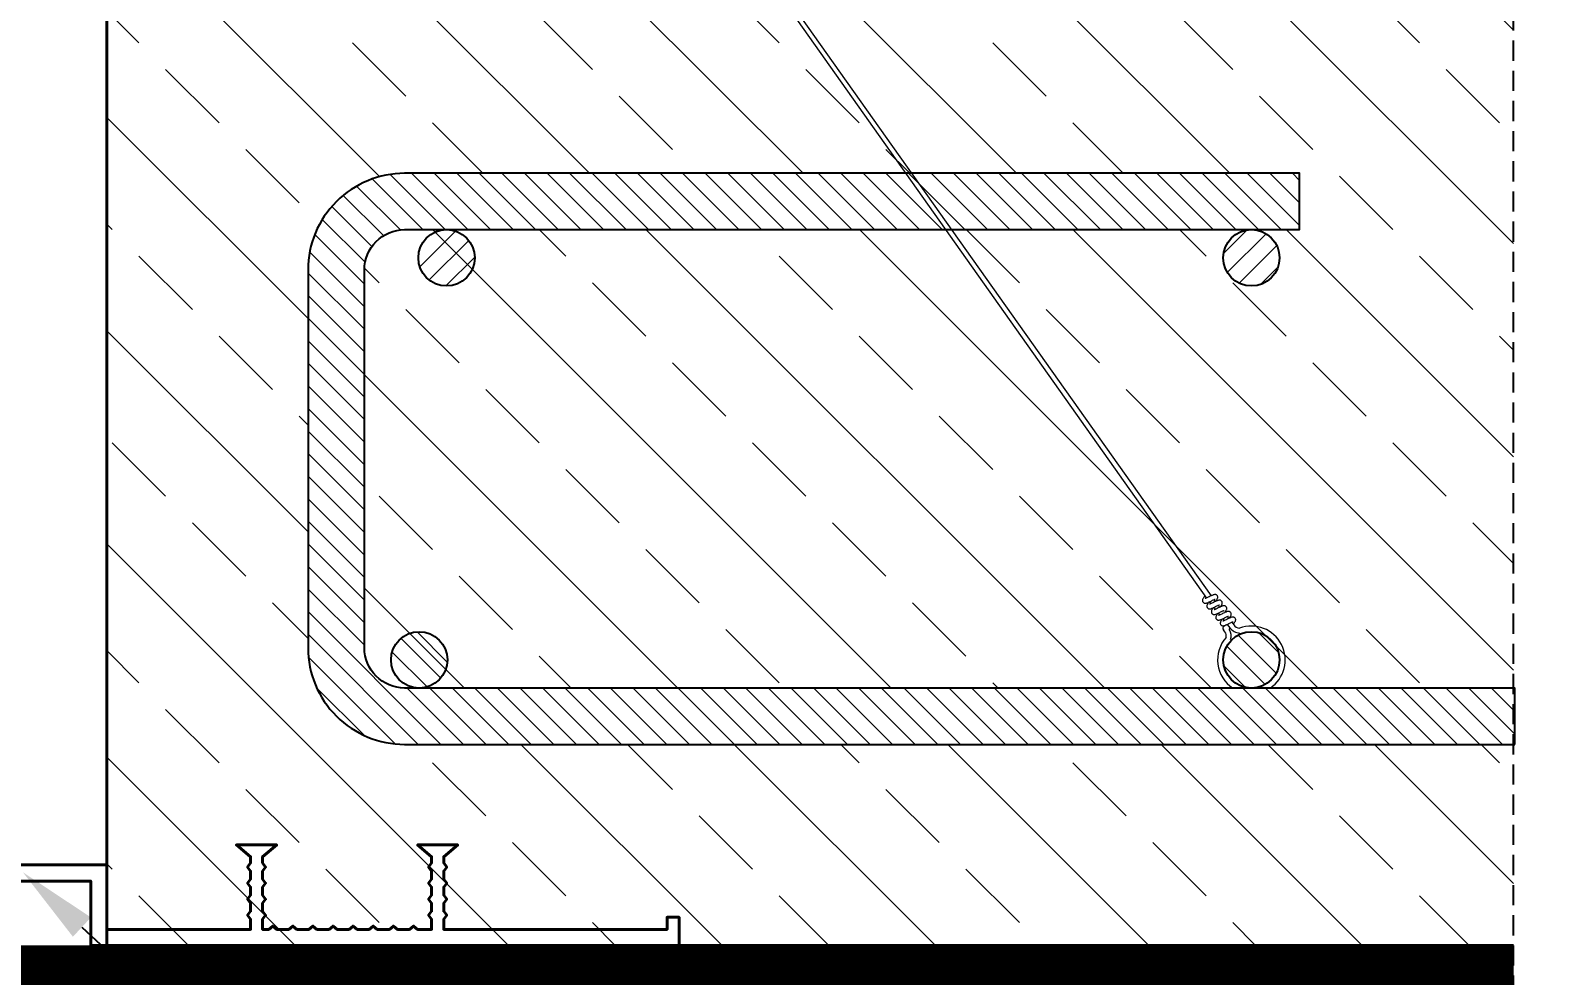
# Model space of a CAD drawing. Header units: millimetres. Extents: x 647 to 146539, y -131215 to 59.
# Drawn here: x 110264.3 to 110642.3, y -12095.3 to -11860.2 of the extents above; entities that cross this region are included whole.
import ezdxf
from ezdxf import colors
from ezdxf.entities.mleader import LeaderData, LeaderLine
from ezdxf.math import Vec2, Vec3

# ---------------------------------------------------------------- set-up
doc = ezdxf.new("R2010")
doc.units = ezdxf.units.MM
doc.linetypes.add('DASHED', pattern=[0.75, 0.5, -0.25])
doc.layers.get('Defpoints').update_dxf_attribs({"color": 2, "lineweight": 50})
for name, color, linetype, lineweight in [('G-Cienka', 4, 'Continuous', 9), ('G-Elementy konstrukcyjne', 1, 'Continuous', 40), ('G-Kreskowanie', 9, 'Continuous', 5), ('G-Przerywana', 8, 'DASHED', 15), ('G-Wymiary', 4, 'Continuous', 9)]:
    doc.layers.add(name, color=color, linetype=linetype, lineweight=lineweight)
doc.layers.add('G-Prety', color=1, linetype='Continuous')
doc.styles.add('Arial-GG', font='arial.ttf')
doc.dimstyles.new('W-1 do 5-GG mm', dxfattribs={"dimscale": 5, "dimtxt": 2, "dimasz": 1.8, "dimexe": 1.5, "dimexo": 0, "dimgap": 0.6, "dimtad": 1, "dimdec": 1, "dimrnd": 1, "dimtxsty": 'Arial-GG', "dimblk": 'OBLIQUE', "dimcen": 0, "dimdle": 1, "dimclrd": 4, "dimclre": 4, "dimclrt": 7, "dimadec": 1, "dimazin": 0, "dimtfac": 1, "dimtdec": 1, "dimtix": 1, "dimtmove": 0, "dimatfit": 2, "dimfxl": 1.5, "dimfxlon": 1, "dimlwd": -1, "dimlwe": -1, "dimarcsym": 0})
pattern_1 = [(45, (113655.9255, -12519.3586), (2.80633, -2.80633), [])]

# ---------------------------------------------------------------- blocks, each defined once
blk = doc.blocks.new('_Oblique')
at = {"color": 0, "linetype": 'ByBlock', "lineweight": -2}
blk.add_line((-0.5, -0.5), (0.5, 0.5), dxfattribs=at)
blk = doc.blocks.new('*D958')
at = {"layer": 'Defpoints', "color": 0, "transparency": 16777216}
for p in [(110632.9, -11587.76), (110691.41, -11587.76), (110632.9, -12087.76)]:
    blk.add_point(p, dxfattribs=at)
at = {"layer": 'G-Wymiary', "color": 4, "transparency": 16777216}
for p, q in [((110691.41, -12092.76), (110691.41, -11582.76)), ((110683.91, -11587.76), (110698.91, -11587.76)), ((110683.91, -12087.76), (110698.91, -12087.76))]:
    blk.add_line(p, q, dxfattribs=at)
at = {"layer": 'G-Wymiary', "color": 4, "transparency": 16777216, "xscale": 9, "yscale": 9, "zscale": 9}
for p, rotation in [((110691.41, -11587.76), 90), ((110691.41, -12087.76), 270)]:
    blk.add_blockref('_Oblique', p, dxfattribs=dict(at, rotation=rotation))
at = {"layer": 'G-Wymiary', "color": 7, "transparency": 16777216, "insert": (110681.94, -11837.76), "char_height": 10, "attachment_point": 5, "rotation": 90, "style": 'Arial-GG'}
blk.add_mtext('t - wymiar zgodny z projektem wykonawczym', dxfattribs=at)
blk = doc.blocks.new('*D967')
at = {"layer": 'Defpoints', "color": 0, "transparency": 16777216}
for p in [(110424.34, -11837.76), (110660.3, -11837.76), (110632.9, -12087.76)]:
    blk.add_point(p, dxfattribs=at)
at = {"layer": 'G-Wymiary', "color": 4, "transparency": 16777216}
for p, q in [((110660.3, -12092.76), (110660.3, -11832.76)), ((110652.8, -11837.76), (110667.8, -11837.76)), ((110652.8, -12087.76), (110667.8, -12087.76))]:
    blk.add_line(p, q, dxfattribs=at)
at = {"layer": 'G-Wymiary', "color": 4, "transparency": 16777216, "xscale": 9, "yscale": 9, "zscale": 9}
for p, rotation in [((110660.3, -11837.76), 90), ((110660.3, -12087.76), 270)]:
    blk.add_blockref('_Oblique', p, dxfattribs=dict(at, rotation=rotation))
at = {"layer": 'G-Wymiary', "color": 7, "transparency": 16777216, "insert": (110652.13, -11962.76), "char_height": 10, "attachment_point": 5, "rotation": 90, "style": 'Arial-GG'}
blk.add_mtext('t/2', dxfattribs=at)

msp = doc.modelspace()

# ---------------------------------------------------------------- hatches: boundary and pattern name
at = {"layer": 'G-Kreskowanie'}
h = msp.add_hatch(dxfattribs=at)
h.set_pattern_fill('ANSI33', color=256, scale=150, angle=90)
h.set_pattern_definition([(135, (-1498073.902, 725461.195), (-26.5165043, -26.5165043), []), (135, (-1498073.902, 725487.71), (-26.5165043, -26.5165043), [18.75, -9.375])])
h.paths.add_polyline_path([(110632.9, -12037.76), (110632.9, -12087.76), (110283.33, -12087.76), (110283.33, -11587.76), (110632.9, -11587.76), (110632.9, -11617.76), (110632.9, -11631.76), (110357.33, -11631.76, 0.414214), (110347.33, -11641.76), (110347.33, -11753.76, 0.414214), (110357.33, -11763.76), (110579.69, -11763.76), (110579.69, -11777.76), (110357.33, -11777.76, -0.414214), (110333.33, -11753.76), (110333.33, -11641.76, -0.414214), (110357.33, -11617.76), (110632.9, -11617.76), (110632.9, -11631.76), (110632.9, -12023.76), (110357.33, -12023.76, -0.414214), (110347.33, -12013.76), (110347.33, -11919.76, -0.414214), (110357.33, -11909.76), (110579.69, -11909.76), (110579.69, -11895.76), (110357.33, -11895.76, 0.414214), (110333.33, -11919.76), (110333.33, -12013.76, 0.414214), (110357.33, -12037.76)])
h = msp.add_hatch(dxfattribs=at)
h.set_pattern_fill('ANSI31', color=256, scale=1.25, angle=90)
h.set_pattern_definition([(135, (106610.3, -11054.3732), (-2.80633, -2.80633), [])])
h.paths.add_polyline_path([(110333.33, -11919.76), (110333.33, -12013.76, 0.414214), (110357.33, -12037.76), (110633.19, -12037.76), (110633.19, -12023.76), (110357.33, -12023.76, -0.414214), (110347.33, -12013.76), (110347.33, -11919.76, -0.414214), (110357.33, -11909.76), (110579.69, -11909.76), (110579.69, -11895.76), (110357.33, -11895.76, 0.414214)])
h = msp.add_hatch(dxfattribs=at)
h.set_pattern_fill('ANSI31', color=256, scale=1.25, angle=90)
h.set_pattern_definition(pattern_1)
h.paths.add_polyline_path([(110360.74, -11916.76, 1), (110374.74, -11916.76, 1)], flags=17)
h = msp.add_hatch(dxfattribs=at)
h.set_pattern_fill('ANSI31', color=256, scale=1.25, angle=90)
h.set_pattern_definition(pattern_1)
h.paths.add_polyline_path([(110574.74, -11916.76, -1), (110560.74, -11916.76, -1)], flags=17)
h = msp.add_hatch(dxfattribs=at)
h.set_pattern_fill('ANSI31', color=256, scale=1.25, angle=90)
h.set_pattern_definition([(135, (106872.7605, -12619.3586), (-2.80633, -2.80633), [])])
h.paths.add_polyline_path([(110367.95, -12016.76, -1), (110353.95, -12016.76, -1)], flags=17)
h = msp.add_hatch(dxfattribs=at)
h.set_pattern_fill('ANSI31', color=256, scale=1.25, angle=90)
h.set_pattern_definition([(135, (106879.5482, -12619.3586), (-2.80633, -2.80633), [])])
h.paths.add_polyline_path([(110574.74, -12016.76, -1), (110560.74, -12016.76, -1)], flags=17)

# ---------------------------------------------------------------- linework, layer by layer
at = {"layer": 'G-Cienka'}
for p, q in [((110450.52, -11851.52), (110556.56, -12001.38)), ((110451.66, -11851.09), (110557.71, -12000.83)), ((110557.3, -12002.32), (110557.67, -12002.78)), ((110558.4, -12001.79), (110558.77, -12002.25)), ((110558.41, -12003.72), (110558.78, -12004.18)), ((110559.51, -12003.19), (110559.88, -12003.65)), ((110559.52, -12005.12), (110559.89, -12005.58)), ((110560.63, -12006.52), (110561, -12006.98)), ((110560.87, -12008.41), (110561.17, -12008.17)), ((110561.73, -12005.99), (110562.1, -12006.46)), ((110561.74, -12007.92), (110562.41, -12008.78)), ((110562.85, -12007.4), (110563.36, -12008.04)), ((110561.18, -12009.76), (110560.78, -12009.25)), ((110562.35, -12008.85), (110562.42, -12008.79))]:
    msp.add_line(p, q, dxfattribs=at)
for centre, radius, start, end in [((110561.24, -12008.88), 0.596, 128.3834, 218.3834), ((110565.22, -12006.56), 2.38, 218.3834, 258.5508), ((110559.65, -12010.81), 1.85, 349.4916, 34.4129), ((110562.53, -12009.09), 0.3, 128.3834, 210.8314), ((110559.65, -12010.81), 3.05, 342.6743, 30.8314), ((110565.22, -12006.56), 3.58, 218.3834, 264.1172), ((110564.81, -12008.6), 0.3, 258.5508, 264.6188)]:
    msp.add_arc(centre, radius, start, end, dxfattribs=at)
at = {"layer": 'G-Cienka', "ltscale": 2}
for start, end in [(303.5573, 110.6105), (138.2274, 236.4427)]:
    msp.add_arc((110567.74, -12016.76), 8.4, start, end, dxfattribs=at)
at = {"layer": 'G-Cienka'}
for points, knots in [([(110556.17, -12000.93), (110556.13, -12000.98), (110556.04, -12001.06), (110555.8, -12001.36), (110555.62, -12001.66), (110555.56, -12001.93), (110555.57, -12002.15), (110555.65, -12002.35), (110555.8, -12002.53), (110555.99, -12002.63), (110556.19, -12002.68), (110556.43, -12002.66), (110556.69, -12002.59), (110556.96, -12002.48), (110557.3, -12002.32), (110557.61, -12002.17), (110557.95, -12002), (110558.23, -12001.87), (110558.48, -12001.75), (110558.63, -12001.7), (110558.69, -12001.68), (110558.71, -12001.67), (110558.72, -12001.67), (110558.72, -12001.67)], [0, 0, 0, 0, 0.120191, 0.582962, 0.963852, 1.214839, 1.374696, 1.618503, 1.842398, 2.057141, 2.262255, 2.466259, 2.763927, 3.061073, 3.355062, 3.884266, 4.074914, 4.497415, 4.817499, 4.915248, 4.97106, 4.99559, 4.999198, 4.999198, 4.999198, 4.999198]), ([(110558.84, -12002.22), (110558.87, -12002.19), (110558.96, -12002.06), (110559.15, -12001.81), (110559.34, -12001.5), (110559.4, -12001.23), (110559.39, -12001.01), (110559.32, -12000.81), (110559.16, -12000.64), (110558.97, -12000.53), (110558.76, -12000.49), (110558.53, -12000.51), (110558.26, -12000.59), (110557.99, -12000.7), (110557.65, -12000.85), (110557.27, -12001.04), (110556.86, -12001.24), (110556.58, -12001.37), (110556.4, -12001.44), (110556.32, -12001.47), (110556.27, -12001.49), (110556.25, -12001.49), (110556.24, -12001.49), (110556.24, -12001.49)], [0, 0, 0, 0, 0.105716, 0.508645, 0.922767, 1.175512, 1.329315, 1.570284, 1.793142, 2.008144, 2.214637, 2.42095, 2.723629, 3.023228, 3.316068, 3.843146, 4.3023, 4.66407, 4.788428, 4.87191, 4.920089, 4.939301, 4.940951, 4.940951, 4.940951, 4.940951]), ([(110557.23, -12002.35), (110557.21, -12002.38), (110557.12, -12002.5), (110556.93, -12002.75), (110556.74, -12003.05), (110556.67, -12003.33), (110556.68, -12003.55), (110556.76, -12003.75), (110556.91, -12003.93), (110557.1, -12004.04), (110557.3, -12004.08), (110557.54, -12004.06), (110557.8, -12003.99), (110558.07, -12003.88), (110558.41, -12003.72), (110558.72, -12003.57), (110559.06, -12003.4), (110559.34, -12003.27), (110559.59, -12003.15), (110559.74, -12003.1), (110559.8, -12003.08), (110559.82, -12003.07), (110559.83, -12003.07), (110559.84, -12003.07)], [0, 0, 0, 0, 0.089365, 0.492687, 0.905224, 1.163639, 1.323496, 1.567303, 1.791198, 2.005941, 2.211055, 2.415058, 2.712727, 3.009873, 3.303862, 3.833066, 4.023714, 4.446215, 4.766299, 4.864048, 4.91986, 4.94439, 4.947998, 4.947998, 4.947998, 4.947998]), ([(110559.95, -12003.62), (110559.97, -12003.59), (110560, -12003.56), (110560.11, -12003.42), (110560.19, -12003.31), (110560.34, -12003.09), (110560.4, -12002.98), (110560.48, -12002.77), (110560.5, -12002.69), (110560.51, -12002.55), (110560.5, -12002.5), (110560.48, -12002.37), (110560.45, -12002.29), (110560.37, -12002.16), (110560.32, -12002.1), (110560.21, -12002.01), (110560.14, -12001.97), (110560.01, -12001.92), (110559.94, -12001.91), (110559.8, -12001.9), (110559.73, -12001.9), (110559.57, -12001.93), (110559.48, -12001.96), (110559.29, -12002.02), (110559.2, -12002.06), (110559.01, -12002.14), (110558.92, -12002.18), (110558.68, -12002.29), (110558.52, -12002.37), (110558.22, -12002.52), (110558.07, -12002.59), (110557.82, -12002.71), (110557.71, -12002.76), (110557.57, -12002.82), (110557.53, -12002.84), (110557.47, -12002.86), (110557.44, -12002.87), (110557.4, -12002.88), (110557.39, -12002.89), (110557.36, -12002.89), (110557.36, -12002.9), (110557.35, -12002.9), (110557.35, -12002.9), (110557.35, -12002.9)], [4.98345, 4.98345, 4.98345, 4.98345, 5.002893, 5.002893, 5.084761, 5.084761, 5.183441, 5.183441, 5.239204, 5.239204, 5.269541, 5.269541, 5.314627, 5.314627, 5.355668, 5.355668, 5.396196, 5.396196, 5.438035, 5.438035, 5.485061, 5.485061, 5.55767, 5.55767, 5.621992, 5.621992, 5.677485, 5.677485, 5.767755, 5.767755, 5.845802, 5.845802, 5.915781, 5.915781, 5.94576, 5.94576, 5.971226, 5.971226, 5.99253, 5.99253, 6.009626, 6.009626, 6.015983, 6.015983, 6.015983, 6.015983]), ([(110558.34, -12003.75), (110558.32, -12003.78), (110558.23, -12003.9), (110558.04, -12004.15), (110557.86, -12004.45), (110557.78, -12004.72), (110557.79, -12004.95), (110557.86, -12005.15), (110558.02, -12005.33), (110558.21, -12005.44), (110558.41, -12005.48), (110558.65, -12005.46), (110558.91, -12005.39), (110559.18, -12005.28), (110559.52, -12005.13), (110559.82, -12004.98), (110560.17, -12004.81), (110560.45, -12004.67), (110560.7, -12004.56), (110560.85, -12004.5), (110560.91, -12004.48), (110560.93, -12004.47), (110560.94, -12004.47), (110560.95, -12004.47)], [0, 0, 0, 0, 0.083358, 0.487003, 0.898243, 1.158814, 1.321169, 1.565439, 1.789416, 2.00423, 2.209427, 2.413273, 2.709102, 3.005316, 3.300256, 3.830231, 4.023716, 4.446297, 4.766355, 4.864086, 4.919882, 4.944398, 4.948001, 4.948001, 4.948001, 4.948001]), ([(110561.06, -12005.02), (110561.09, -12004.99), (110561.18, -12004.86), (110561.37, -12004.61), (110561.56, -12004.3), (110561.62, -12004.03), (110561.61, -12003.82), (110561.54, -12003.62), (110561.38, -12003.44), (110561.19, -12003.34), (110560.99, -12003.3), (110560.75, -12003.31), (110560.49, -12003.39), (110560.21, -12003.5), (110559.87, -12003.66), (110559.49, -12003.84), (110559.08, -12004.04), (110558.8, -12004.17), (110558.62, -12004.25), (110558.54, -12004.28), (110558.49, -12004.29), (110558.47, -12004.3), (110558.46, -12004.3), (110558.46, -12004.3)], [0, 0, 0, 0, 0.106212, 0.509117, 0.92336, 1.175911, 1.329525, 1.570459, 1.793311, 2.008306, 2.214792, 2.421121, 2.723981, 3.023666, 3.316416, 3.843421, 4.302527, 4.664234, 4.788551, 4.871989, 4.920128, 4.939309, 4.94095, 4.94095, 4.94095, 4.94095]), ([(110562.17, -12006.42), (110562.2, -12006.39), (110562.3, -12006.26), (110562.49, -12006), (110562.68, -12005.69), (110562.73, -12005.42), (110562.72, -12005.21), (110562.64, -12005.01), (110562.49, -12004.84), (110562.3, -12004.74), (110562.09, -12004.7), (110561.85, -12004.72), (110561.58, -12004.79), (110561.31, -12004.91), (110560.97, -12005.06), (110560.59, -12005.25), (110560.19, -12005.45), (110559.9, -12005.58), (110559.73, -12005.65), (110559.65, -12005.68), (110559.6, -12005.69), (110559.58, -12005.7), (110559.57, -12005.7), (110559.57, -12005.7)], [0, 0, 0, 0, 0.122735, 0.524819, 0.943427, 1.189412, 1.337039, 1.576824, 1.799424, 2.014208, 2.220439, 2.42738, 2.737017, 3.039771, 3.329328, 3.853685, 4.310999, 4.670327, 4.793109, 4.874891, 4.921533, 4.939604, 4.94091, 4.94091, 4.94091, 4.94091]), ([(110559.45, -12005.16), (110559.43, -12005.18), (110559.34, -12005.3), (110559.15, -12005.55), (110558.97, -12005.85), (110558.89, -12006.13), (110558.9, -12006.35), (110558.97, -12006.55), (110559.13, -12006.73), (110559.32, -12006.84), (110559.52, -12006.88), (110559.76, -12006.87), (110560.02, -12006.79), (110560.29, -12006.68), (110560.63, -12006.53), (110560.94, -12006.38), (110561.28, -12006.21), (110561.56, -12006.07), (110561.81, -12005.96), (110561.96, -12005.9), (110562.02, -12005.88), (110562.05, -12005.88), (110562.05, -12005.87), (110562.06, -12005.87)], [0, 0, 0, 0, 0.083442, 0.487083, 0.898341, 1.158882, 1.321201, 1.565464, 1.78944, 2.004254, 2.209449, 2.413298, 2.709152, 3.005378, 3.300306, 3.83027, 4.023716, 4.446296, 4.766354, 4.864085, 4.919882, 4.944398, 4.948001, 4.948001, 4.948001, 4.948001]), ([(110560.56, -12006.56), (110560.54, -12006.58), (110560.45, -12006.7), (110560.26, -12006.95), (110560.08, -12007.25), (110560, -12007.53), (110560.01, -12007.75), (110560.09, -12007.96), (110560.24, -12008.13), (110560.43, -12008.24), (110560.63, -12008.28), (110560.87, -12008.27), (110561.13, -12008.19), (110561.4, -12008.08), (110561.74, -12007.93), (110562.05, -12007.78), (110562.39, -12007.61), (110562.67, -12007.47), (110562.92, -12007.36), (110563.07, -12007.3), (110563.13, -12007.28), (110563.16, -12007.28), (110563.16, -12007.28), (110563.17, -12007.28)], [0, 0, 0, 0, 0.083441, 0.487082, 0.89834, 1.158881, 1.3212, 1.565464, 1.78944, 2.004253, 2.209449, 2.413298, 2.709151, 3.005378, 3.300305, 3.83027, 4.023716, 4.446296, 4.766354, 4.864085, 4.919882, 4.944398, 4.948001, 4.948001, 4.948001, 4.948001]), ([(110563.23, -12007.89), (110563.31, -12007.79), (110563.45, -12007.61), (110563.64, -12007.34), (110563.79, -12007.07), (110563.85, -12006.83), (110563.83, -12006.6), (110563.74, -12006.4), (110563.59, -12006.23), (110563.39, -12006.13), (110563.18, -12006.1), (110562.93, -12006.12), (110562.66, -12006.21), (110562.38, -12006.33), (110562.04, -12006.48), (110561.67, -12006.66), (110561.27, -12006.86), (110561, -12006.99), (110560.83, -12007.06), (110560.75, -12007.08), (110560.71, -12007.1), (110560.69, -12007.1), (110560.68, -12007.1), (110560.68, -12007.1)], [0, 0, 0, 0, 0.333479, 0.729338, 0.961746, 1.273881, 1.435197, 1.673428, 1.895321, 2.109532, 2.315092, 2.523999, 2.853801, 3.164162, 3.445765, 3.963245, 4.415291, 4.767483, 4.885682, 4.962568, 5.004855, 5.01975, 5.020297, 5.020297, 5.020297, 5.020297])]:
    msp.add_open_spline(points, degree=3, knots=knots, dxfattribs=at)
at = {"layer": 'G-Elementy konstrukcyjne'}
msp.add_line((110283.33, -12087.76), (110283.33, -11839.51), dxfattribs=at)
for points in [[(110249.35, -12071.76), (110279.33, -12071.76), (110279.33, -12087.76), (110425.54, -12087.76), (110425.54, -12080.76), (110422.54, -12080.76), (110422.54, -12083.76), (110367.04, -12083.76), (110367.04, -12081.26), (110367.79, -12080.26), (110367.04, -12079.26), (110367.04, -12077.26), (110367.79, -12076.26), (110367.04, -12075.26), (110367.04, -12073.26), (110367.79, -12072.26), (110367.04, -12071.26), (110367.04, -12069.26), (110367.79, -12068.26), (110367.04, -12067.26), (110367.04, -12065.7), (110370.54, -12062.76), (110360.54, -12062.76), (110364.04, -12065.7), (110364.04, -12067.26), (110363.29, -12068.26), (110364.04, -12069.26), (110364.04, -12071.26), (110363.29, -12072.26), (110364.04, -12073.26), (110364.04, -12075.26), (110363.29, -12076.26), (110364.04, -12077.26), (110364.04, -12079.26), (110363.29, -12080.26), (110364.04, -12081.26), (110364.04, -12083.76), (110360.54, -12083.76), (110359.54, -12082.96), (110358.54, -12083.76), (110355.54, -12083.76), (110354.54, -12082.96), (110353.54, -12083.76), (110350.54, -12083.76), (110349.54, -12082.96), (110348.54, -12083.76), (110345.54, -12083.76), (110344.54, -12082.96), (110343.54, -12083.76), (110340.54, -12083.76), (110339.54, -12082.96), (110338.54, -12083.76), (110335.55, -12083.76), (110334.55, -12082.96), (110333.55, -12083.76), (110330.55, -12083.76), (110329.55, -12082.96), (110328.55, -12083.76), (110325.55, -12083.76), (110324.55, -12082.96), (110323.55, -12083.76), (110322.04, -12083.76), (110322.04, -12081.26), (110322.79, -12080.26), (110322.04, -12079.26), (110322.04, -12077.26), (110322.79, -12076.26), (110322.04, -12075.26), (110322.04, -12073.26), (110322.79, -12072.26), (110322.04, -12071.26), (110322.04, -12069.26), (110322.79, -12068.26), (110322.04, -12067.26), (110322.04, -12065.7), (110325.54, -12062.76), (110315.54, -12062.76), (110319.04, -12065.7), (110319.04, -12067.26), (110318.29, -12068.26), (110319.04, -12069.26), (110319.04, -12071.26), (110318.29, -12072.26), (110319.04, -12073.26), (110319.04, -12075.26), (110318.29, -12076.26), (110319.04, -12077.26), (110319.04, -12079.26), (110318.29, -12080.26), (110319.04, -12081.26), (110319.04, -12083.76), (110283.33, -12083.76), (110283.33, -12067.76), (110245.35, -12067.76)], [(110283.33, -12087.76), (110632.9, -12087.76)]]:
    msp.add_lwpolyline(points, dxfattribs=at)
msp.add_lwpolyline([(110283.33, -12087.76), (110283.33, -12087.76)], close=True, dxfattribs=at)
at = {"layer": 'G-Prety', "ltscale": 100}
msp.add_lwpolyline([(110633.19, -12037.76), (110633.19, -12023.76), (110357.33, -12023.76, -0.414214), (110347.33, -12013.76), (110347.33, -11919.76, -0.414214), (110357.33, -11909.76), (110579.69, -11909.76), (110579.69, -11895.76), (110357.33, -11895.76, 0.414214), (110333.33, -11919.76), (110333.33, -12013.76, 0.414214), (110357.33, -12037.76), (110633.19, -12037.76)], format="xyb", dxfattribs=at)
for centre in [(110367.74, -11916.76), (110567.74, -11916.76), (110360.95, -12016.76), (110567.74, -12016.76)]:
    msp.add_circle(centre, 7, dxfattribs=at)
at = {"layer": 'G-Przerywana', "lineweight": -3, "ltscale": 10}
msp.add_lwpolyline([(110632.9, -12257.76), (110632.9, -11522.8)], dxfattribs=at)
at = {"layer": 'G-Przerywana', "ltscale": 7}
msp.add_lwpolyline([(109889, -12092.76, 10, 10, 0), (110632.9, -12092.76, 0, 0, 0)], format="xyseb", dxfattribs=at)

# ---------------------------------------------------------------- dimensions: what is measured, and where the dimension line sits
at = {"layer": 'G-Wymiary'}
dim = msp.add_linear_dim(base=(110691.41, -11587.76), p1=(110632.9, -12087.76), p2=(110632.9, -11587.76), angle=90, text='t - wymiar zgodny z projektem wykonawczym', dimstyle='W-1 do 5-GG mm', override={"dimblk": 'Oblique'}, dxfattribs=at)
dim.commit()
dim.dimension.update_dxf_attribs({"geometry": '*D958', "text_midpoint": (110691.41, -11837.76), "dimtype": 160})
dim = msp.add_linear_dim(base=(110660.3, -11837.76), p1=(110632.9, -12087.76), p2=(110424.34, -11837.76), angle=90, text='t/2', dimstyle='W-1 do 5-GG mm', override={"dimblk": 'Oblique'}, dxfattribs=at)
dim.commit()
dim.dimension.update_dxf_attribs({"geometry": '*D967', "text_midpoint": (110652.13, -11962.76)})

# ---------------------------------------------------------------- leaders
at = {"layer": 'G-Cienka', "ltscale": 0.8}
ml = msp.add_multileader_mtext('Standard', dxfattribs=at)
ml.set_content('{\\fArial|b0|i0|c0|p34;Taśma uszczelniająca, np.Besaflex AD320}', color=2, style='Arial-GG')
ml.set_leader_properties(color=4)
ml.build(insert=Vec2(0, 0))
ml.multileader.update_dxf_attribs({"text_left_attachment_type": 5, "text_right_attachment_type": 5, "text_bottom_attachment_type": 0, "dogleg_length": 10, "arrow_head_size": 20})
ctx = ml.context
ctx.base_point, ctx.char_height, ctx.arrow_head_size, ctx.landing_gap_size, ctx.plane_origin = Vec3(110356.61, -12154.97), 10, 20, 5, Vec3(100560.28, 85231.32)
ctx.left_attachment, ctx.right_attachment = 5, 5
notes = []
notes.append((ctx, [(0, (1, 1, 0), (110354.4, -12154.97), (1, 0), 2.21, [(0, [(110262.49, -12069.58)], 0, [])])]))
ctx.mtext.insert, ctx.mtext.defined_height, ctx.mtext.line_spacing_style, ctx.mtext.flow_direction = Vec3(110361.61, -12141.64), 60, 2, 5
for ctx, leaders in notes:
    for number, flags, end, landing, length, lines in leaders:
        leader = LeaderData()
        leader.index, (leader.has_last_leader_line, leader.has_dogleg_vector, leader.attachment_direction) = number, flags
        leader.last_leader_point, leader.dogleg_vector, leader.dogleg_length = Vec3(end), Vec3(landing), length
        for number, points, colour, breaks in lines:
            line = LeaderLine()
            line.index, line.vertices, line.color, line.breaks = number, Vec3.list(points), colors.encode_raw_color(colour), breaks
            leader.lines.append(line)
        ctx.leaders.append(leader)

doc.saveas('drawing.dxf')
